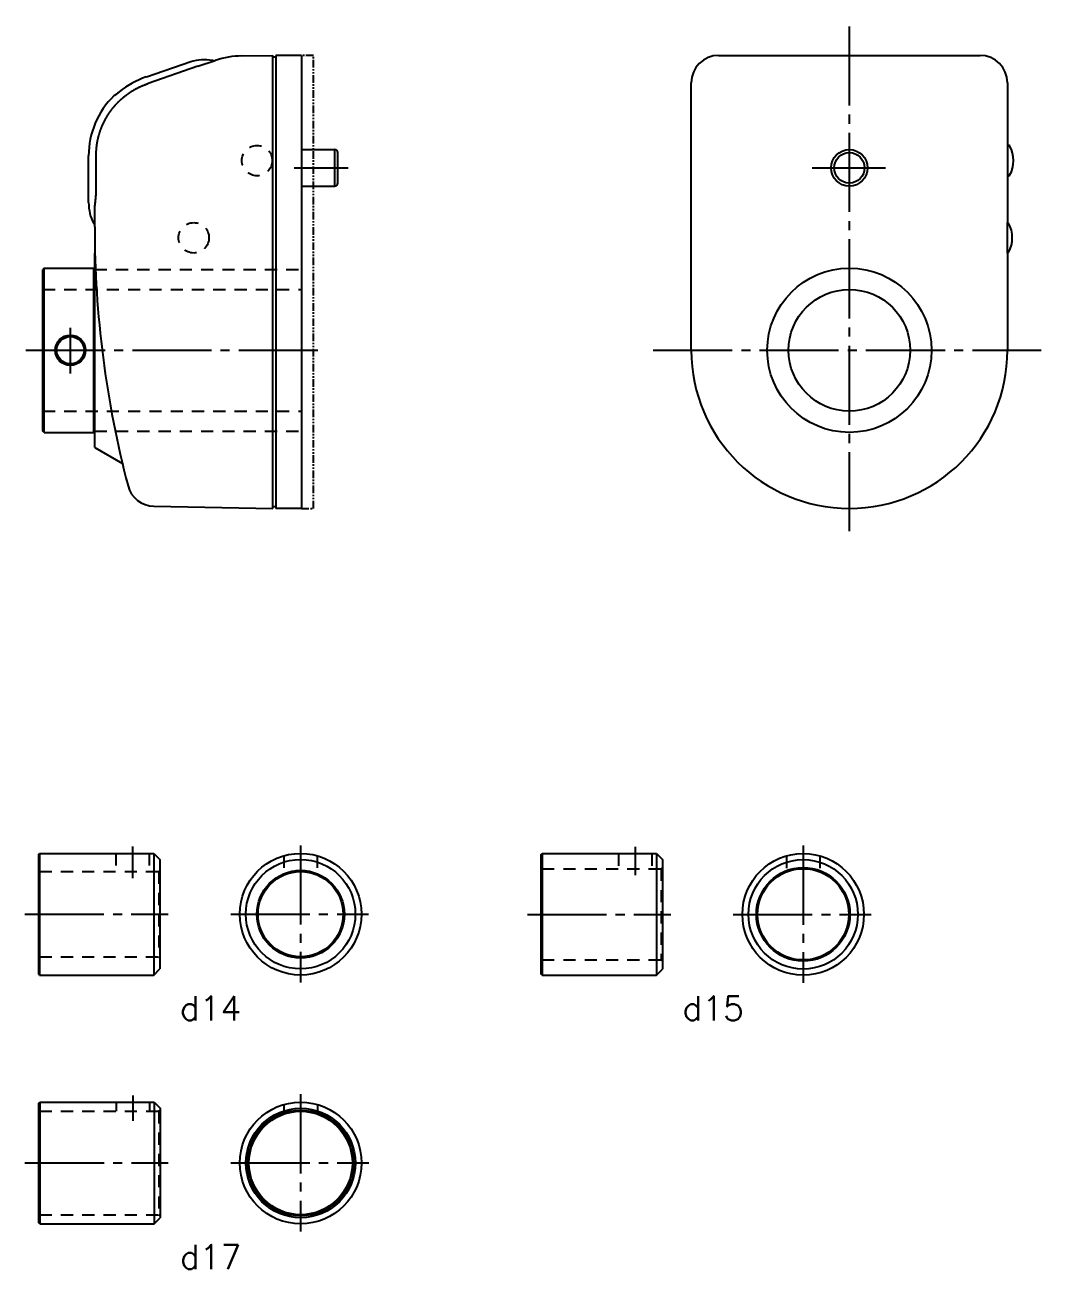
# Model space of a CAD drawing. Extents: x 79 to 369, y 158 to 363.
# Drawn here: x 202.3 to 369.4, y 158 to 362.6 of the extents above; entities that cross this region are included whole.
import ezdxf

# ---------------------------------------------------------------- set-up
doc = ezdxf.new("R2010")
doc.units = 0
doc.header["$MEASUREMENT"] = 0
for name, pattern in [('CENTER', [17.5, 13, -1.5, 1.5, -1.5]), ('DASHED', [3.5, 2, -1.5]), ('PHANTOM', [2.5, 1.25, -0.25, 0.25, -0.25, 0.25, -0.25])]:
    doc.linetypes.add(name, pattern=pattern)
doc.layers.get('0').update_dxf_attribs({"linetype": 'CONTINUOUS'})
doc.layers.add('CENTER', color=1, linetype='CENTER')
doc.styles.get("Standard").update_dxf_attribs({"font": 'txt.shx', "bigfont": '@extfont2.shx'})

msp = doc.modelspace()

# ---------------------------------------------------------------- linework, layer by layer
at = {"color": 7, "linetype": 'Continuous'}
for p, q in [((229.56, 356.49), (222.26, 354.02)), ((230.74, 355.83), (233.6, 356.75)), ((237.97, 357.49), (243.06, 357.58)), ((243.06, 283.09), (243.06, 357.58)), ((243.56, 357.28), (243.06, 357.28)), ((243.56, 357.58), (243.56, 283.08)), ((247.76, 357.58), (243.56, 357.58)), ((247.76, 357.58), (247.76, 283.08)), ((316.39, 357.58), (359.39, 357.58)), ((230.74, 355.83), (222.58, 352.96)), ((311.89, 309.08), (311.89, 353.08)), ((363.89, 353.08), (363.89, 330.08)), ((247.76, 342.08), (253.26, 342.08)), ((364.08, 342.78), (363.89, 342.78)), ((212.76, 333.38), (212.76, 341.08)), ((214, 335.32), (214, 341.08)), ((253.76, 336.58), (253.76, 341.58)), ((364.08, 337.78), (363.89, 337.78)), ((247.76, 336.08), (253.26, 336.08)), ((213.76, 329.36), (213.76, 332.24)), ((213.76, 325.08), (213.82, 325.12)), ((213.76, 293.08), (213.76, 325.08)), ((363.89, 325.08), (363.89, 309.08)), ((205.46, 322.58), (205.26, 322.38)), ((205.26, 295.78), (205.26, 322.38)), ((205.46, 295.58), (205.46, 322.58)), ((205.46, 322.58), (213.56, 322.58)), ((213.56, 322.58), (213.56, 295.58)), ((213.76, 322.38), (213.56, 322.58)), ((205.46, 295.58), (205.26, 295.78)), ((205.46, 295.58), (213.56, 295.58)), ((213.76, 295.78), (213.56, 295.58)), ((213.76, 293.08), (218.33, 290.45)), ((223.51, 283.43), (243.06, 283.09)), ((243.06, 283.38), (243.56, 283.38)), ((247.76, 283.08), (243.56, 283.08)), ((204.5, 226.15), (204.7, 226.35)), ((204.5, 226.15), (204.5, 223.55)), ((204.7, 226.35), (223.5, 226.35)), ((204.7, 226.35), (204.7, 206.35)), ((223.5, 226.35), (224.5, 225.35)), ((223.5, 226.35), (223.5, 206.35)), ((224.5, 225.35), (224.5, 223.55)), ((287.16, 226.13), (287.36, 226.33)), ((287.16, 226.13), (287.16, 224.03)), ((287.36, 226.33), (306.16, 226.33)), ((287.36, 226.33), (287.36, 206.33)), ((306.16, 226.33), (307.16, 225.33)), ((306.16, 226.33), (306.16, 206.33)), ((307.16, 225.33), (307.16, 224.03)), ((204.5, 223.55), (204.5, 209.15)), ((224.5, 223.55), (224.5, 209.15)), ((287.16, 224.03), (287.16, 208.63)), ((307.16, 224.03), (307.16, 208.63)), ((204.5, 209.15), (204.5, 206.55)), ((224.5, 209.15), (224.5, 207.35)), ((223.5, 206.35), (224.5, 207.35)), ((287.16, 208.63), (287.16, 206.53)), ((306.16, 206.33), (307.16, 207.33)), ((307.16, 208.63), (307.16, 207.33)), ((204.7, 206.35), (204.5, 206.55)), ((204.7, 206.35), (223.5, 206.35)), ((287.36, 206.33), (287.16, 206.53)), ((287.36, 206.33), (306.16, 206.33)), ((204.52, 185.24), (204.72, 185.44)), ((204.52, 185.24), (204.52, 184.14)), ((204.72, 185.44), (223.52, 185.44)), ((204.72, 185.44), (204.72, 165.44)), ((223.52, 185.44), (224.52, 184.44)), ((223.52, 185.44), (223.52, 165.44)), ((224.52, 184.44), (224.52, 184.14)), ((204.52, 184.14), (204.52, 166.74)), ((224.52, 184.14), (224.52, 166.74)), ((204.52, 166.74), (204.52, 165.64)), ((223.52, 165.44), (224.52, 166.44)), ((224.52, 166.74), (224.52, 166.44)), ((204.72, 165.44), (204.52, 165.64)), ((204.72, 165.44), (223.52, 165.44))]:
    msp.add_line(p, q, dxfattribs=at)
at = {"color": 3, "linetype": 'PHANTOM'}
for p, q in [((249.76, 357.58), (247.76, 357.58)), ((249.76, 283.08), (249.76, 357.58)), ((247.76, 283.08), (249.76, 283.08))]:
    msp.add_line(p, q, dxfattribs=at)
at = {"linetype": 'Continuous'}
for p, q in [((216.94, 350.93), (216.94, 350.93)), ((253.26, 336.08), (253.26, 342.08)), ((363.88, 325.08), (363.88, 330.08)), ((363.47, 309.08), (363.88, 309.08))]:
    msp.add_line(p, q, dxfattribs=at)
at = {"color": 3, "linetype": 'DASHED'}
for p, q in [((213.76, 322.38), (247.76, 322.38)), ((205.26, 319.08), (247.76, 319.08)), ((205.26, 299.08), (247.76, 299.08)), ((213.76, 295.78), (247.76, 295.78)), ((217.25, 226.35), (217.25, 223.35)), ((222.75, 226.35), (222.75, 223.35)), ((244.88, 225.97), (244.88, 222.79)), ((250.38, 225.97), (250.38, 222.79)), ((299.91, 226.33), (299.91, 223.83)), ((305.41, 226.33), (305.41, 223.83)), ((327.54, 225.94), (327.54, 223.31)), ((333.04, 225.94), (333.04, 223.31)), ((204.7, 223.35), (204.5, 223.55)), ((204.7, 223.35), (224.3, 223.35)), ((224.3, 223.35), (224.5, 223.55)), ((224.3, 223.35), (224.3, 209.35)), ((287.36, 223.83), (287.16, 224.03)), ((287.36, 223.83), (306.96, 223.83)), ((306.96, 223.83), (307.16, 224.03)), ((306.96, 223.83), (306.96, 208.83)), ((204.5, 209.15), (204.7, 209.35)), ((204.7, 209.35), (224.3, 209.35)), ((224.5, 209.15), (224.3, 209.35)), ((287.16, 208.63), (287.36, 208.83)), ((287.36, 208.83), (306.96, 208.83)), ((307.16, 208.63), (306.96, 208.83)), ((217.27, 185.44), (217.27, 183.94)), ((222.77, 185.44), (222.77, 183.94)), ((244.89, 185.05), (244.89, 183.48)), ((250.39, 185.05), (250.39, 183.48)), ((204.72, 183.94), (204.52, 184.14)), ((204.72, 183.94), (224.32, 183.94)), ((224.32, 183.94), (224.52, 184.14)), ((224.32, 183.94), (224.32, 166.94)), ((204.52, 166.74), (204.72, 166.94)), ((204.72, 166.94), (224.32, 166.94)), ((224.52, 166.74), (224.32, 166.94))]:
    msp.add_line(p, q, dxfattribs=at)
at = {"color": 7}
for points in [[(214, 341.08, 0), (214, 341.12, 0), (214, 341.15, 0), (214, 341.19, 0), (214.01, 341.22, 0), (214.01, 341.26, 0), (214.01, 341.29, 0), (214.01, 341.33, 0), (214.01, 341.36, 0), (214.01, 341.4, 0), (214.01, 341.43, 0), (214.01, 341.47, 0), (214.02, 341.5, 0), (214.02, 341.54, 0), (214.02, 341.57, 0), (214.02, 341.61, 0), (214.02, 341.64, 0), (214.02, 341.68, 0), (214.03, 341.71, 0), (214.03, 341.75, 0), (214.03, 341.78, 0), (214.03, 341.82, 0), (214.03, 341.85, 0), (214.03, 341.89, 0), (214.04, 341.92, 0), (214.04, 341.96, 0), (214.04, 341.99, 0), (214.04, 342.03, 0), (214.04, 342.06, 0), (214.05, 342.1, 0), (214.05, 342.13, 0), (214.05, 342.17, 0), (214.06, 342.2, 0), (214.06, 342.24, 0), (214.06, 342.27, 0), (214.06, 342.31, 0), (214.07, 342.34, 0), (214.07, 342.38, 0), (214.07, 342.41, 0), (214.08, 342.45, 0), (214.08, 342.48, 0), (214.08, 342.52, 0), (214.09, 342.55, 0), (214.09, 342.59, 0), (214.1, 342.62, 0), (214.1, 342.66, 0), (214.1, 342.69, 0), (214.11, 342.73, 0), (214.11, 342.76, 0), (214.12, 342.8, 0), (214.12, 342.83, 0), (214.13, 342.86, 0), (214.13, 342.9, 0), (214.14, 342.93, 0), (214.14, 342.97, 0), (214.15, 343, 0), (214.15, 343.04, 0), (214.16, 343.07, 0), (214.16, 343.11, 0), (214.17, 343.14, 0), (214.18, 343.18, 0), (214.18, 343.21, 0), (214.19, 343.25, 0), (214.19, 343.28, 0), (214.2, 343.31, 0), (214.21, 343.35, 0), (214.21, 343.38, 0), (214.22, 343.42, 0), (214.23, 343.45, 0), (214.23, 343.49, 0), (214.24, 343.52, 0), (214.25, 343.55, 0), (214.25, 343.59, 0), (214.26, 343.62, 0), (214.27, 343.66, 0), (214.28, 343.69, 0), (214.28, 343.73, 0), (214.29, 343.76, 0), (214.3, 343.79, 0), (214.31, 343.83, 0), (214.31, 343.86, 0), (214.32, 343.9, 0), (214.33, 343.93, 0), (214.34, 343.96, 0), (214.35, 344, 0), (214.35, 344.03, 0), (214.36, 344.07, 0), (214.37, 344.1, 0), (214.38, 344.13, 0), (214.39, 344.17, 0), (214.4, 344.2, 0), (214.41, 344.24, 0), (214.41, 344.27, 0), (214.42, 344.3, 0), (214.43, 344.34, 0), (214.44, 344.37, 0), (214.45, 344.41, 0), (214.46, 344.44, 0), (214.47, 344.47, 0), (214.48, 344.51, 0), (214.49, 344.54, 0), (214.5, 344.57, 0), (214.51, 344.61, 0), (214.52, 344.64, 0), (214.53, 344.68, 0), (214.54, 344.71, 0), (214.55, 344.74, 0), (214.56, 344.77, 0), (214.57, 344.81, 0), (214.58, 344.84, 0), (214.59, 344.88, 0), (214.6, 344.91, 0), (214.61, 344.94, 0), (214.62, 344.98, 0), (214.63, 345.01, 0), (214.65, 345.04, 0), (214.66, 345.07, 0), (214.67, 345.11, 0), (214.68, 345.14, 0), (214.69, 345.18, 0), (214.7, 345.21, 0), (214.71, 345.24, 0), (214.72, 345.27, 0), (214.74, 345.31, 0), (214.75, 345.34, 0), (214.76, 345.37, 0), (214.77, 345.41, 0), (214.78, 345.44, 0), (214.8, 345.47, 0), (214.81, 345.5, 0), (214.82, 345.54, 0), (214.83, 345.57, 0), (214.85, 345.6, 0), (214.86, 345.63, 0), (214.87, 345.67, 0), (214.88, 345.7, 0), (214.9, 345.73, 0), (214.91, 345.76, 0), (214.92, 345.8, 0), (214.94, 345.83, 0), (214.95, 345.86, 0), (214.96, 345.89, 0), (214.98, 345.93, 0), (214.99, 345.96, 0), (215, 345.99, 0), (215.02, 346.02, 0), (215.03, 346.06, 0), (215.05, 346.09, 0), (215.06, 346.12, 0), (215.07, 346.15, 0), (215.09, 346.18, 0), (215.1, 346.22, 0), (215.12, 346.25, 0), (215.13, 346.28, 0), (215.15, 346.31, 0), (215.16, 346.34, 0), (215.18, 346.38, 0), (215.19, 346.41, 0), (215.21, 346.44, 0), (215.22, 346.47, 0), (215.24, 346.5, 0), (215.25, 346.53, 0), (215.27, 346.56, 0), (215.28, 346.6, 0), (215.3, 346.63, 0), (215.31, 346.66, 0), (215.33, 346.69, 0), (215.34, 346.72, 0), (215.36, 346.75, 0), (215.38, 346.78, 0), (215.39, 346.81, 0), (215.41, 346.85, 0), (215.42, 346.88, 0), (215.44, 346.91, 0), (215.46, 346.94, 0), (215.47, 346.97, 0), (215.49, 347, 0), (215.51, 347.03, 0), (215.52, 347.06, 0), (215.54, 347.09, 0), (215.56, 347.12, 0), (215.57, 347.15, 0), (215.59, 347.19, 0), (215.61, 347.22, 0), (215.62, 347.25, 0), (215.64, 347.28, 0), (215.66, 347.31, 0), (215.68, 347.34, 0), (215.69, 347.37, 0), (215.71, 347.4, 0), (215.73, 347.43, 0), (215.75, 347.46, 0), (215.77, 347.49, 0), (215.78, 347.52, 0), (215.8, 347.55, 0), (215.82, 347.58, 0), (215.84, 347.61, 0), (215.86, 347.64, 0), (215.88, 347.67, 0), (215.89, 347.7, 0), (215.91, 347.73, 0), (215.93, 347.76, 0), (215.95, 347.79, 0), (215.97, 347.82, 0), (215.99, 347.85, 0), (216.01, 347.88, 0), (216.03, 347.9, 0), (216.04, 347.93, 0), (216.06, 347.96, 0), (216.08, 347.99, 0), (216.1, 348.02, 0), (216.12, 348.05, 0), (216.14, 348.08, 0), (216.16, 348.11, 0), (216.18, 348.14, 0), (216.2, 348.17, 0), (216.22, 348.2, 0), (216.24, 348.23, 0), (216.26, 348.25, 0), (216.28, 348.28, 0), (216.3, 348.31, 0), (216.32, 348.34, 0), (216.34, 348.37, 0), (216.36, 348.4, 0), (216.38, 348.42, 0), (216.4, 348.45, 0), (216.42, 348.48, 0), (216.44, 348.51, 0), (216.46, 348.54, 0), (216.49, 348.56, 0), (216.51, 348.59, 0), (216.53, 348.62, 0), (216.55, 348.65, 0), (216.57, 348.68, 0), (216.59, 348.7, 0), (216.61, 348.73, 0), (216.63, 348.76, 0), (216.66, 348.79, 0), (216.68, 348.82, 0), (216.7, 348.84, 0), (216.72, 348.87, 0), (216.74, 348.9, 0), (216.76, 348.93, 0), (216.79, 348.95, 0), (216.81, 348.98, 0), (216.83, 349.01, 0), (216.85, 349.03, 0), (216.88, 349.06, 0), (216.9, 349.09, 0), (216.92, 349.12, 0), (216.94, 349.14, 0), (216.97, 349.17, 0), (216.99, 349.19, 0), (217.01, 349.22, 0), (217.03, 349.25, 0), (217.06, 349.27, 0), (217.08, 349.3, 0), (217.1, 349.33, 0), (217.12, 349.35, 0), (217.15, 349.38, 0), (217.17, 349.41, 0), (217.19, 349.43, 0), (217.22, 349.46, 0), (217.24, 349.48, 0), (217.26, 349.51, 0), (217.29, 349.54, 0), (217.31, 349.56, 0), (217.34, 349.59, 0), (217.36, 349.61, 0), (217.38, 349.64, 0), (217.41, 349.66, 0), (217.43, 349.69, 0), (217.46, 349.71, 0), (217.48, 349.74, 0), (217.5, 349.77, 0), (217.53, 349.79, 0), (217.55, 349.82, 0), (217.58, 349.84, 0), (217.6, 349.87, 0), (217.63, 349.89, 0), (217.65, 349.92, 0), (217.68, 349.94, 0), (217.7, 349.96, 0), (217.73, 349.99, 0), (217.75, 350.01, 0), (217.78, 350.04, 0), (217.8, 350.06, 0), (217.83, 350.09, 0), (217.85, 350.11, 0), (217.88, 350.14, 0), (217.9, 350.16, 0), (217.93, 350.19, 0), (217.95, 350.21, 0), (217.98, 350.23, 0), (218, 350.26, 0), (218.03, 350.28, 0), (218.06, 350.3, 0), (218.08, 350.33, 0), (218.11, 350.35, 0), (218.13, 350.38, 0), (218.16, 350.4, 0), (218.19, 350.42, 0), (218.21, 350.44, 0), (218.24, 350.47, 0), (218.26, 350.49, 0), (218.29, 350.51, 0), (218.32, 350.54, 0), (218.34, 350.56, 0), (218.37, 350.58, 0), (218.4, 350.61, 0), (218.42, 350.63, 0), (218.45, 350.65, 0), (218.48, 350.67, 0), (218.5, 350.7, 0), (218.53, 350.72, 0), (218.56, 350.74, 0), (218.59, 350.76, 0), (218.61, 350.79, 0), (218.64, 350.81, 0), (218.67, 350.83, 0), (218.69, 350.85, 0), (218.72, 350.87, 0), (218.75, 350.89, 0), (218.78, 350.92, 0), (218.8, 350.94, 0), (218.83, 350.96, 0), (218.86, 350.98, 0), (218.89, 351, 0), (218.91, 351.02, 0), (218.94, 351.04, 0), (218.97, 351.06, 0), (219, 351.09, 0), (219.03, 351.11, 0), (219.06, 351.13, 0), (219.08, 351.15, 0), (219.11, 351.17, 0), (219.14, 351.19, 0), (219.17, 351.21, 0), (219.2, 351.23, 0), (219.22, 351.25, 0), (219.25, 351.27, 0), (219.28, 351.29, 0), (219.31, 351.31, 0), (219.34, 351.33, 0), (219.37, 351.35, 0), (219.4, 351.37, 0), (219.43, 351.39, 0), (219.45, 351.41, 0), (219.48, 351.43, 0), (219.51, 351.45, 0), (219.54, 351.47, 0), (219.57, 351.49, 0), (219.6, 351.51, 0), (219.63, 351.53, 0), (219.66, 351.55, 0), (219.69, 351.57, 0), (219.72, 351.59, 0), (219.75, 351.61, 0), (219.78, 351.62, 0), (219.81, 351.64, 0), (219.83, 351.66, 0), (219.86, 351.68, 0), (219.89, 351.7, 0), (219.92, 351.72, 0), (219.95, 351.74, 0), (219.98, 351.75, 0), (220.01, 351.77, 0), (220.04, 351.79, 0), (220.07, 351.81, 0), (220.1, 351.83, 0), (220.13, 351.85, 0), (220.16, 351.86, 0), (220.19, 351.88, 0), (220.22, 351.9, 0), (220.25, 351.92, 0), (220.28, 351.94, 0), (220.31, 351.95, 0), (220.34, 351.97, 0), (220.38, 351.99, 0), (220.41, 352, 0), (220.44, 352.02, 0), (220.47, 352.04, 0), (220.5, 352.06, 0), (220.53, 352.07, 0), (220.56, 352.09, 0), (220.59, 352.11, 0), (220.62, 352.12, 0), (220.65, 352.14, 0), (220.68, 352.15, 0), (220.71, 352.17, 0), (220.74, 352.19, 0), (220.78, 352.2, 0), (220.81, 352.22, 0), (220.84, 352.24, 0), (220.87, 352.25, 0), (220.9, 352.27, 0), (220.93, 352.28, 0), (220.96, 352.3, 0), (221, 352.31, 0), (221.03, 352.33, 0), (221.06, 352.34, 0), (221.09, 352.36, 0), (221.12, 352.37, 0), (221.15, 352.39, 0), (221.18, 352.4, 0), (221.22, 352.42, 0), (221.25, 352.43, 0), (221.28, 352.45, 0), (221.31, 352.46, 0), (221.34, 352.48, 0), (221.38, 352.49, 0), (221.41, 352.5, 0), (221.44, 352.52, 0), (221.47, 352.53, 0), (221.5, 352.55, 0), (221.54, 352.56, 0), (221.57, 352.57, 0), (221.6, 352.58, 0), (221.63, 352.6, 0), (221.67, 352.61, 0), (221.7, 352.62, 0), (221.73, 352.64, 0), (221.76, 352.65, 0), (221.8, 352.66, 0), (221.83, 352.68, 0), (221.86, 352.69, 0), (221.89, 352.7, 0), (221.93, 352.71, 0), (221.96, 352.73, 0), (221.99, 352.74, 0), (222.02, 352.75, 0), (222.06, 352.76, 0), (222.09, 352.78, 0), (222.12, 352.79, 0), (222.16, 352.8, 0), (222.19, 352.81, 0), (222.22, 352.83, 0), (222.25, 352.84, 0), (222.29, 352.85, 0), (222.32, 352.86, 0), (222.35, 352.88, 0), (222.38, 352.89, 0), (222.42, 352.9, 0), (222.45, 352.91, 0), (222.48, 352.92, 0), (222.52, 352.94, 0), (222.55, 352.95, 0), (222.58, 352.96, 0)], [(217.07, 351.02, 0), (217.08, 351.02, 0), (217.08, 351.02, 0), (217.08, 351.03, 0), (217.08, 351.03, 0), (217.08, 351.03, 0), (217.09, 351.03, 0), (217.09, 351.03, 0), (217.09, 351.03, 0), (217.09, 351.03, 0), (217.09, 351.03, 0), (217.09, 351.04, 0), (217.09, 351.04, 0), (217.1, 351.04, 0), (217.1, 351.04, 0), (217.1, 351.04, 0), (217.1, 351.04, 0), (217.1, 351.04, 0), (217.1, 351.04, 0), (217.1, 351.04, 0), (217.11, 351.05, 0), (217.11, 351.05, 0), (217.11, 351.05, 0), (217.11, 351.05, 0), (217.11, 351.05, 0), (217.12, 351.05, 0), (217.12, 351.05, 0), (217.12, 351.05, 0), (217.12, 351.05, 0), (217.12, 351.06, 0), (217.12, 351.06, 0), (217.12, 351.06, 0), (217.13, 351.06, 0), (217.13, 351.06, 0), (217.13, 351.06, 0), (217.13, 351.06, 0), (217.13, 351.06, 0), (217.13, 351.06, 0), (217.14, 351.06, 0), (217.14, 351.07, 0), (217.14, 351.07, 0), (217.14, 351.07, 0), (217.14, 351.07, 0), (217.14, 351.07, 0), (217.15, 351.07, 0), (217.15, 351.07, 0), (217.15, 351.07, 0), (217.15, 351.07, 0), (217.15, 351.08, 0), (217.15, 351.08, 0), (217.16, 351.08, 0), (217.16, 351.08, 0), (217.16, 351.08, 0), (217.16, 351.08, 0), (217.16, 351.08, 0), (217.16, 351.08, 0), (217.16, 351.08, 0), (217.17, 351.09, 0), (217.17, 351.09, 0), (217.17, 351.09, 0), (217.17, 351.09, 0), (217.17, 351.09, 0), (217.17, 351.09, 0), (217.18, 351.09, 0), (217.18, 351.09, 0), (217.18, 351.1, 0), (217.18, 351.1, 0), (217.18, 351.1, 0), (217.18, 351.1, 0), (217.19, 351.1, 0), (217.19, 351.1, 0), (217.19, 351.1, 0), (217.19, 351.1, 0), (217.19, 351.1, 0), (217.19, 351.11, 0), (217.19, 351.11, 0), (217.2, 351.11, 0), (217.2, 351.11, 0), (217.2, 351.11, 0), (217.2, 351.11, 0), (217.2, 351.11, 0), (217.2, 351.11, 0), (217.21, 351.11, 0), (217.21, 351.12, 0), (217.21, 351.12, 0), (217.21, 351.12, 0), (217.21, 351.12, 0), (217.21, 351.12, 0), (217.22, 351.12, 0), (217.22, 351.12, 0), (217.22, 351.12, 0), (217.22, 351.12, 0), (217.22, 351.13, 0), (217.22, 351.13, 0), (217.22, 351.13, 0), (217.23, 351.13, 0), (217.23, 351.13, 0), (217.23, 351.13, 0), (217.23, 351.13, 0), (217.23, 351.13, 0), (217.23, 351.13, 0), (217.24, 351.14, 0), (217.24, 351.14, 0), (217.24, 351.14, 0), (217.24, 351.14, 0), (217.24, 351.14, 0), (217.24, 351.14, 0), (217.24, 351.14, 0), (217.25, 351.14, 0), (217.25, 351.14, 0), (217.25, 351.15, 0), (217.25, 351.15, 0), (217.25, 351.15, 0), (217.25, 351.15, 0), (217.25, 351.15, 0), (217.26, 351.15, 0), (217.26, 351.15, 0), (217.26, 351.15, 0), (217.26, 351.15, 0), (217.26, 351.16, 0), (217.26, 351.16, 0), (217.27, 351.16, 0), (217.27, 351.16, 0), (217.27, 351.16, 0), (217.27, 351.16, 0), (217.27, 351.16, 0), (217.27, 351.16, 0), (217.28, 351.17, 0), (217.28, 351.17, 0), (217.28, 351.17, 0), (217.28, 351.17, 0), (217.28, 351.17, 0), (217.28, 351.17, 0), (217.28, 351.17, 0), (217.29, 351.17, 0), (217.29, 351.18, 0), (217.29, 351.18, 0), (217.29, 351.18, 0), (217.29, 351.18, 0), (217.29, 351.18, 0), (217.3, 351.18, 0), (217.3, 351.18, 0), (217.3, 351.18, 0), (217.3, 351.18, 0), (217.3, 351.19, 0), (217.3, 351.19, 0), (217.31, 351.19, 0), (217.31, 351.19, 0), (217.31, 351.19, 0), (217.31, 351.19, 0), (217.31, 351.19, 0), (217.31, 351.19, 0), (217.31, 351.19, 0), (217.32, 351.2, 0), (217.32, 351.2, 0), (217.32, 351.2, 0), (217.32, 351.2, 0), (217.32, 351.2, 0), (217.32, 351.2, 0), (217.32, 351.2, 0), (217.33, 351.2, 0), (217.33, 351.2, 0), (217.33, 351.21, 0), (217.33, 351.21, 0), (217.33, 351.21, 0), (217.34, 351.21, 0), (217.34, 351.21, 0), (217.34, 351.21, 0), (217.34, 351.21, 0), (217.34, 351.21, 0), (217.34, 351.21, 0), (217.34, 351.22, 0), (217.35, 351.22, 0), (217.35, 351.22, 0), (217.35, 351.22, 0), (217.35, 351.22, 0), (217.35, 351.22, 0), (217.35, 351.22, 0), (217.35, 351.23, 0), (217.36, 351.23, 0), (217.36, 351.23, 0), (217.36, 351.23, 0), (217.36, 351.23, 0), (217.36, 351.23, 0), (217.36, 351.23, 0), (217.37, 351.23, 0), (217.37, 351.23, 0), (217.37, 351.24, 0), (217.37, 351.24, 0), (217.37, 351.24, 0), (217.37, 351.24, 0), (217.38, 351.24, 0), (217.38, 351.24, 0), (217.38, 351.24, 0), (217.38, 351.24, 0), (217.38, 351.24, 0), (217.38, 351.25, 0), (217.38, 351.25, 0), (217.39, 351.25, 0), (217.39, 351.25, 0), (217.39, 351.25, 0), (217.39, 351.25, 0), (217.39, 351.25, 0), (217.39, 351.25, 0), (217.4, 351.25, 0), (217.4, 351.26, 0), (217.4, 351.26, 0), (217.4, 351.26, 0), (217.4, 351.26, 0), (217.4, 351.26, 0), (217.4, 351.26, 0), (217.41, 351.26, 0), (217.41, 351.26, 0), (217.41, 351.26, 0), (217.41, 351.27, 0), (217.41, 351.27, 0), (217.41, 351.27, 0), (217.41, 351.27, 0), (217.42, 351.27, 0), (217.42, 351.27, 0), (217.42, 351.27, 0), (217.42, 351.27, 0), (217.42, 351.28, 0), (217.42, 351.28, 0), (217.43, 351.28, 0), (217.43, 351.28, 0), (217.43, 351.28, 0), (217.43, 351.28, 0), (217.43, 351.28, 0), (217.43, 351.28, 0), (217.44, 351.29, 0), (217.44, 351.29, 0), (217.44, 351.29, 0), (217.44, 351.29, 0), (217.44, 351.29, 0), (217.44, 351.29, 0), (217.44, 351.29, 0), (217.45, 351.29, 0), (217.45, 351.3, 0), (217.45, 351.3, 0), (217.45, 351.3, 0), (217.45, 351.3, 0), (217.45, 351.3, 0), (217.46, 351.3, 0), (217.46, 351.3, 0), (217.46, 351.3, 0), (217.46, 351.3, 0), (217.46, 351.31, 0), (217.46, 351.31, 0), (217.46, 351.31, 0), (217.47, 351.31, 0), (217.47, 351.31, 0), (217.47, 351.31, 0), (217.47, 351.31, 0), (217.47, 351.31, 0), (217.47, 351.31, 0), (217.47, 351.32, 0), (217.48, 351.32, 0), (217.48, 351.32, 0), (217.48, 351.32, 0), (217.48, 351.32, 0), (217.48, 351.32, 0), (217.48, 351.32, 0), (217.49, 351.32, 0), (217.49, 351.33, 0), (217.49, 351.33, 0), (217.49, 351.33, 0), (217.49, 351.33, 0), (217.49, 351.33, 0), (217.5, 351.33, 0), (217.5, 351.33, 0), (217.5, 351.33, 0), (217.5, 351.33, 0), (217.5, 351.34, 0), (217.5, 351.34, 0), (217.5, 351.34, 0), (217.51, 351.34, 0), (217.51, 351.34, 0), (217.51, 351.34, 0), (217.51, 351.34, 0), (217.51, 351.35, 0), (217.51, 351.35, 0), (217.51, 351.35, 0), (217.52, 351.35, 0), (217.52, 351.35, 0), (217.52, 351.35, 0), (217.52, 351.35, 0), (217.52, 351.35, 0), (217.52, 351.35, 0), (217.53, 351.36, 0), (217.53, 351.36, 0), (217.53, 351.36, 0), (217.53, 351.36, 0), (217.53, 351.36, 0), (217.53, 351.36, 0), (217.53, 351.36, 0), (217.54, 351.36, 0), (217.54, 351.37, 0), (217.54, 351.37, 0), (217.54, 351.37, 0), (217.54, 351.37, 0), (217.54, 351.37, 0), (217.55, 351.37, 0), (217.55, 351.37, 0), (217.55, 351.37, 0), (217.55, 351.37, 0), (217.55, 351.38, 0), (217.55, 351.38, 0), (217.56, 351.38, 0), (217.56, 351.38, 0), (217.56, 351.38, 0), (217.56, 351.38, 0), (217.56, 351.38, 0), (217.56, 351.38, 0), (217.56, 351.38, 0), (217.56, 351.39, 0), (217.57, 351.39, 0), (217.57, 351.39, 0), (217.57, 351.39, 0), (217.57, 351.39, 0), (217.57, 351.39, 0), (217.57, 351.39, 0), (217.58, 351.39, 0), (217.58, 351.4, 0), (217.58, 351.4, 0), (217.58, 351.4, 0), (217.58, 351.4, 0), (217.58, 351.4, 0), (217.59, 351.4, 0), (217.59, 351.4, 0), (217.59, 351.4, 0), (217.59, 351.41, 0), (217.59, 351.41, 0), (217.59, 351.41, 0), (217.59, 351.41, 0), (217.6, 351.41, 0), (217.6, 351.41, 0), (217.6, 351.41, 0), (217.6, 351.41, 0), (217.6, 351.42, 0), (217.6, 351.42, 0), (217.6, 351.42, 0), (217.61, 351.42, 0), (217.61, 351.42, 0), (217.61, 351.42, 0), (217.61, 351.42, 0), (217.61, 351.42, 0), (217.61, 351.43, 0), (217.62, 351.43, 0), (217.62, 351.43, 0), (217.62, 351.43, 0), (217.62, 351.43, 0), (217.62, 351.43, 0), (217.62, 351.43, 0), (217.62, 351.43, 0), (217.63, 351.43, 0), (217.63, 351.44, 0), (217.63, 351.44, 0), (217.63, 351.44, 0), (217.63, 351.44, 0), (217.63, 351.44, 0), (217.63, 351.44, 0), (217.64, 351.44, 0), (217.64, 351.44, 0), (217.64, 351.44, 0), (217.64, 351.45, 0), (217.64, 351.45, 0), (217.64, 351.45, 0), (217.65, 351.45, 0), (217.65, 351.45, 0), (217.65, 351.45, 0), (217.65, 351.45, 0), (217.65, 351.45, 0), (217.65, 351.46, 0), (217.66, 351.46, 0), (217.66, 351.46, 0), (217.66, 351.46, 0), (217.66, 351.46, 0), (217.66, 351.46, 0), (217.66, 351.46, 0), (217.66, 351.46, 0), (217.67, 351.47, 0), (217.67, 351.47, 0), (217.67, 351.47, 0), (217.67, 351.47, 0), (217.67, 351.47, 0), (217.67, 351.47, 0), (217.68, 351.47, 0), (217.68, 351.47, 0), (217.68, 351.48, 0), (217.68, 351.48, 0), (217.68, 351.48, 0), (217.68, 351.48, 0), (217.68, 351.48, 0), (217.69, 351.48, 0), (217.69, 351.48, 0), (217.69, 351.48, 0), (217.69, 351.49, 0), (217.69, 351.49, 0), (217.69, 351.49, 0), (217.69, 351.49, 0), (217.7, 351.49, 0), (217.7, 351.49, 0), (217.7, 351.49, 0), (217.7, 351.49, 0), (217.7, 351.5, 0), (217.7, 351.5, 0), (217.71, 351.5, 0), (217.71, 351.5, 0), (217.71, 351.5, 0), (217.71, 351.5, 0), (217.71, 351.5, 0), (217.71, 351.5, 0), (217.71, 351.5, 0), (217.72, 351.51, 0), (217.72, 351.51, 0), (217.72, 351.51, 0), (217.72, 351.51, 0), (217.72, 351.51, 0), (217.72, 351.51, 0), (217.72, 351.51, 0), (217.73, 351.51, 0), (217.73, 351.52, 0), (217.73, 351.52, 0), (217.73, 351.52, 0), (217.73, 351.52, 0), (217.73, 351.52, 0), (217.74, 351.52, 0), (217.74, 351.52, 0), (217.74, 351.52, 0), (217.74, 351.53, 0), (217.74, 351.53, 0), (217.74, 351.53, 0), (217.74, 351.53, 0), (217.75, 351.53, 0), (217.75, 351.53, 0), (217.75, 351.53, 0), (217.75, 351.53, 0), (217.75, 351.54, 0), (217.75, 351.54, 0), (217.75, 351.54, 0), (217.76, 351.54, 0), (217.76, 351.54, 0), (217.76, 351.54, 0), (217.76, 351.54, 0), (217.76, 351.54, 0), (217.76, 351.55, 0), (217.76, 351.55, 0), (217.77, 351.55, 0), (217.77, 351.55, 0), (217.77, 351.55, 0), (217.77, 351.55, 0), (217.77, 351.55, 0), (217.77, 351.55, 0), (217.78, 351.56, 0), (217.78, 351.56, 0), (217.78, 351.56, 0), (217.78, 351.56, 0), (217.78, 351.56, 0), (217.78, 351.56, 0), (217.78, 351.56, 0), (217.79, 351.56, 0), (217.79, 351.56, 0), (217.79, 351.57, 0), (217.79, 351.57, 0), (217.79, 351.57, 0), (217.79, 351.57, 0), (217.79, 351.57, 0), (217.8, 351.57, 0), (217.8, 351.57, 0), (217.8, 351.57, 0), (217.8, 351.58, 0), (217.8, 351.58, 0), (217.8, 351.58, 0), (217.81, 351.58, 0), (217.81, 351.58, 0), (217.81, 351.58, 0), (217.81, 351.58, 0), (217.81, 351.58, 0), (217.81, 351.59, 0)], [(213.76, 332.24, 0), (213.76, 332.25, 0), (213.76, 332.26, 0), (213.76, 332.26, 0), (213.76, 332.27, 0), (213.76, 332.28, 0), (213.76, 332.28, 0), (213.76, 332.29, 0), (213.76, 332.3, 0), (213.76, 332.3, 0), (213.77, 332.31, 0), (213.77, 332.31, 0), (213.77, 332.32, 0), (213.77, 332.33, 0), (213.77, 332.33, 0), (213.77, 332.34, 0), (213.77, 332.35, 0), (213.77, 332.35, 0), (213.77, 332.36, 0), (213.77, 332.37, 0), (213.77, 332.37, 0), (213.77, 332.38, 0), (213.77, 332.39, 0), (213.77, 332.39, 0), (213.77, 332.4, 0), (213.77, 332.4, 0), (213.77, 332.41, 0), (213.77, 332.42, 0), (213.77, 332.42, 0), (213.77, 332.43, 0), (213.77, 332.44, 0), (213.77, 332.44, 0), (213.77, 332.45, 0), (213.77, 332.46, 0), (213.77, 332.46, 0), (213.77, 332.47, 0), (213.77, 332.48, 0), (213.77, 332.48, 0), (213.77, 332.49, 0), (213.77, 332.5, 0), (213.77, 332.5, 0), (213.77, 332.51, 0), (213.77, 332.51, 0), (213.78, 332.52, 0), (213.78, 332.53, 0), (213.78, 332.53, 0), (213.78, 332.54, 0), (213.78, 332.55, 0), (213.78, 332.55, 0), (213.78, 332.56, 0), (213.78, 332.57, 0), (213.78, 332.57, 0), (213.78, 332.58, 0), (213.78, 332.58, 0), (213.78, 332.59, 0), (213.78, 332.6, 0), (213.78, 332.61, 0), (213.78, 332.61, 0), (213.78, 332.62, 0), (213.78, 332.62, 0), (213.78, 332.63, 0), (213.78, 332.64, 0), (213.78, 332.64, 0), (213.78, 332.65, 0), (213.78, 332.66, 0), (213.78, 332.66, 0), (213.79, 332.67, 0), (213.79, 332.68, 0), (213.79, 332.68, 0), (213.79, 332.69, 0), (213.79, 332.69, 0), (213.79, 332.7, 0), (213.79, 332.71, 0), (213.79, 332.71, 0), (213.79, 332.72, 0), (213.79, 332.73, 0), (213.79, 332.73, 0), (213.79, 332.74, 0), (213.79, 332.75, 0), (213.79, 332.75, 0), (213.79, 332.76, 0), (213.79, 332.76, 0), (213.79, 332.77, 0), (213.8, 332.78, 0), (213.8, 332.78, 0), (213.8, 332.79, 0), (213.8, 332.8, 0), (213.8, 332.8, 0), (213.8, 332.81, 0), (213.8, 332.82, 0), (213.8, 332.82, 0), (213.8, 332.83, 0), (213.8, 332.84, 0), (213.8, 332.84, 0), (213.8, 332.85, 0), (213.8, 332.86, 0), (213.8, 332.86, 0), (213.81, 332.87, 0), (213.81, 332.87, 0), (213.81, 332.88, 0), (213.81, 332.89, 0), (213.81, 332.89, 0), (213.81, 332.9, 0), (213.81, 332.91, 0), (213.81, 332.91, 0), (213.81, 332.92, 0), (213.81, 332.93, 0), (213.81, 332.93, 0), (213.81, 332.94, 0), (213.81, 332.94, 0), (213.81, 332.95, 0), (213.81, 332.96, 0), (213.81, 332.96, 0), (213.82, 332.97, 0), (213.82, 332.98, 0), (213.82, 332.98, 0), (213.82, 332.99, 0), (213.82, 333, 0), (213.82, 333, 0), (213.82, 333.01, 0), (213.82, 333.01, 0), (213.82, 333.02, 0), (213.82, 333.03, 0), (213.82, 333.03, 0), (213.82, 333.04, 0), (213.82, 333.05, 0), (213.83, 333.05, 0), (213.83, 333.06, 0), (213.83, 333.07, 0), (213.83, 333.07, 0), (213.83, 333.08, 0), (213.83, 333.08, 0), (213.83, 333.09, 0), (213.83, 333.1, 0), (213.83, 333.11, 0), (213.83, 333.11, 0), (213.83, 333.12, 0), (213.83, 333.12, 0), (213.83, 333.13, 0), (213.84, 333.14, 0), (213.84, 333.14, 0), (213.84, 333.15, 0), (213.84, 333.16, 0), (213.84, 333.16, 0), (213.84, 333.17, 0), (213.84, 333.18, 0), (213.84, 333.18, 0), (213.84, 333.19, 0), (213.84, 333.19, 0), (213.84, 333.2, 0), (213.84, 333.21, 0), (213.84, 333.21, 0), (213.84, 333.22, 0), (213.85, 333.23, 0), (213.85, 333.23, 0), (213.85, 333.24, 0), (213.85, 333.25, 0), (213.85, 333.25, 0), (213.85, 333.26, 0), (213.85, 333.26, 0), (213.85, 333.27, 0), (213.85, 333.28, 0), (213.85, 333.28, 0), (213.85, 333.29, 0), (213.85, 333.3, 0), (213.85, 333.3, 0), (213.86, 333.31, 0), (213.86, 333.32, 0), (213.86, 333.32, 0), (213.86, 333.33, 0), (213.86, 333.33, 0), (213.86, 333.34, 0), (213.86, 333.35, 0), (213.86, 333.35, 0), (213.86, 333.36, 0), (213.86, 333.37, 0), (213.86, 333.37, 0), (213.86, 333.38, 0), (213.87, 333.39, 0), (213.87, 333.39, 0), (213.87, 333.4, 0), (213.87, 333.4, 0), (213.87, 333.41, 0), (213.87, 333.42, 0), (213.87, 333.43, 0), (213.87, 333.43, 0), (213.87, 333.44, 0), (213.87, 333.44, 0), (213.87, 333.45, 0), (213.87, 333.46, 0), (213.87, 333.46, 0), (213.88, 333.47, 0), (213.88, 333.48, 0), (213.88, 333.48, 0), (213.88, 333.49, 0), (213.88, 333.5, 0), (213.88, 333.5, 0), (213.88, 333.51, 0), (213.88, 333.51, 0), (213.88, 333.52, 0), (213.88, 333.53, 0), (213.88, 333.53, 0), (213.88, 333.54, 0), (213.88, 333.55, 0), (213.88, 333.55, 0), (213.88, 333.56, 0), (213.89, 333.56, 0), (213.89, 333.57, 0), (213.89, 333.58, 0), (213.89, 333.58, 0), (213.89, 333.59, 0), (213.89, 333.6, 0), (213.89, 333.6, 0), (213.89, 333.61, 0), (213.89, 333.62, 0), (213.89, 333.62, 0), (213.89, 333.63, 0), (213.89, 333.64, 0), (213.9, 333.64, 0), (213.9, 333.65, 0), (213.9, 333.65, 0), (213.9, 333.66, 0), (213.9, 333.67, 0), (213.9, 333.67, 0), (213.9, 333.68, 0), (213.9, 333.69, 0), (213.9, 333.69, 0), (213.9, 333.7, 0), (213.9, 333.71, 0), (213.9, 333.71, 0), (213.9, 333.72, 0), (213.9, 333.73, 0), (213.91, 333.73, 0), (213.91, 333.74, 0), (213.91, 333.75, 0), (213.91, 333.75, 0), (213.91, 333.76, 0), (213.91, 333.76, 0), (213.91, 333.77, 0), (213.91, 333.78, 0), (213.91, 333.78, 0), (213.91, 333.79, 0), (213.91, 333.8, 0), (213.91, 333.8, 0), (213.91, 333.81, 0), (213.91, 333.81, 0), (213.91, 333.82, 0), (213.91, 333.83, 0), (213.92, 333.83, 0), (213.92, 333.84, 0), (213.92, 333.85, 0), (213.92, 333.85, 0), (213.92, 333.86, 0), (213.92, 333.87, 0), (213.92, 333.87, 0), (213.92, 333.88, 0), (213.92, 333.89, 0), (213.92, 333.89, 0), (213.92, 333.9, 0), (213.92, 333.9, 0), (213.92, 333.91, 0), (213.92, 333.92, 0), (213.93, 333.92, 0), (213.93, 333.93, 0), (213.93, 333.94, 0), (213.93, 333.94, 0), (213.93, 333.95, 0), (213.93, 333.96, 0), (213.93, 333.96, 0), (213.93, 333.97, 0), (213.93, 333.98, 0), (213.93, 333.98, 0), (213.93, 333.99, 0), (213.93, 334, 0), (213.93, 334, 0), (213.93, 334.01, 0), (213.93, 334.01, 0), (213.94, 334.02, 0), (213.94, 334.03, 0), (213.94, 334.03, 0), (213.94, 334.04, 0), (213.94, 334.05, 0), (213.94, 334.05, 0), (213.94, 334.06, 0), (213.94, 334.06, 0), (213.94, 334.07, 0), (213.94, 334.08, 0), (213.94, 334.08, 0), (213.94, 334.09, 0), (213.94, 334.1, 0), (213.94, 334.1, 0), (213.94, 334.11, 0), (213.94, 334.12, 0), (213.94, 334.12, 0), (213.94, 334.13, 0), (213.94, 334.14, 0), (213.95, 334.14, 0), (213.95, 334.15, 0), (213.95, 334.15, 0), (213.95, 334.16, 0), (213.95, 334.17, 0), (213.95, 334.17, 0), (213.95, 334.18, 0), (213.95, 334.19, 0), (213.95, 334.19, 0), (213.95, 334.2, 0), (213.95, 334.21, 0), (213.95, 334.21, 0), (213.95, 334.22, 0), (213.95, 334.23, 0), (213.95, 334.23, 0), (213.95, 334.24, 0), (213.96, 334.25, 0), (213.96, 334.25, 0), (213.96, 334.26, 0), (213.96, 334.26, 0), (213.96, 334.27, 0), (213.96, 334.28, 0), (213.96, 334.28, 0), (213.96, 334.29, 0), (213.96, 334.3, 0), (213.96, 334.3, 0), (213.96, 334.31, 0), (213.96, 334.31, 0), (213.96, 334.32, 0), (213.96, 334.33, 0), (213.96, 334.33, 0), (213.96, 334.34, 0), (213.96, 334.35, 0), (213.96, 334.35, 0), (213.96, 334.36, 0), (213.97, 334.37, 0), (213.97, 334.37, 0), (213.97, 334.38, 0), (213.97, 334.39, 0), (213.97, 334.39, 0), (213.97, 334.4, 0), (213.97, 334.4, 0), (213.97, 334.41, 0), (213.97, 334.42, 0), (213.97, 334.43, 0), (213.97, 334.43, 0), (213.97, 334.44, 0), (213.97, 334.44, 0), (213.97, 334.45, 0), (213.97, 334.46, 0), (213.97, 334.46, 0), (213.97, 334.47, 0), (213.97, 334.48, 0), (213.97, 334.48, 0), (213.97, 334.49, 0), (213.97, 334.5, 0), (213.97, 334.5, 0), (213.97, 334.51, 0), (213.97, 334.51, 0), (213.98, 334.52, 0), (213.98, 334.53, 0), (213.98, 334.53, 0), (213.98, 334.54, 0), (213.98, 334.55, 0), (213.98, 334.55, 0), (213.98, 334.56, 0), (213.98, 334.57, 0), (213.98, 334.57, 0), (213.98, 334.58, 0), (213.98, 334.58, 0), (213.98, 334.59, 0), (213.98, 334.6, 0), (213.98, 334.61, 0), (213.98, 334.61, 0), (213.98, 334.62, 0), (213.98, 334.62, 0), (213.98, 334.63, 0), (213.98, 334.64, 0), (213.98, 334.64, 0), (213.98, 334.65, 0), (213.98, 334.66, 0), (213.98, 334.66, 0), (213.98, 334.67, 0), (213.99, 334.68, 0), (213.99, 334.68, 0), (213.99, 334.69, 0), (213.99, 334.69, 0), (213.99, 334.7, 0), (213.99, 334.71, 0), (213.99, 334.71, 0), (213.99, 334.72, 0), (213.99, 334.73, 0), (213.99, 334.73, 0), (213.99, 334.74, 0), (213.99, 334.75, 0), (213.99, 334.75, 0), (213.99, 334.76, 0), (213.99, 334.77, 0), (213.99, 334.77, 0), (213.99, 334.78, 0), (213.99, 334.79, 0), (213.99, 334.79, 0), (213.99, 334.8, 0), (213.99, 334.8, 0), (213.99, 334.81, 0), (213.99, 334.82, 0), (213.99, 334.82, 0), (213.99, 334.83, 0), (213.99, 334.84, 0), (213.99, 334.84, 0), (213.99, 334.85, 0), (213.99, 334.86, 0), (213.99, 334.86, 0), (213.99, 334.87, 0), (213.99, 334.88, 0), (213.99, 334.88, 0), (213.99, 334.89, 0), (213.99, 334.89, 0), (214, 334.9, 0), (214, 334.91, 0), (214, 334.91, 0), (214, 334.92, 0), (214, 334.93, 0), (214, 334.93, 0), (214, 334.94, 0), (214, 334.95, 0), (214, 334.95, 0), (214, 334.96, 0), (214, 334.96, 0), (214, 334.97, 0), (214, 334.98, 0), (214, 334.99, 0), (214, 334.99, 0), (214, 335, 0), (214, 335, 0), (214, 335.01, 0), (214, 335.02, 0), (214, 335.02, 0), (214, 335.03, 0), (214, 335.04, 0), (214, 335.04, 0), (214, 335.05, 0), (214, 335.06, 0), (214, 335.06, 0), (214, 335.07, 0), (214, 335.07, 0), (214, 335.08, 0), (214, 335.09, 0), (214, 335.09, 0), (214, 335.1, 0), (214, 335.11, 0), (214, 335.11, 0), (214, 335.12, 0), (214, 335.13, 0), (214, 335.13, 0), (214, 335.14, 0), (214, 335.15, 0), (214, 335.15, 0), (214, 335.16, 0), (214, 335.17, 0), (214, 335.17, 0), (214, 335.18, 0), (214, 335.18, 0), (214, 335.19, 0), (214, 335.2, 0), (214, 335.2, 0), (214, 335.21, 0), (214, 335.22, 0), (214, 335.22, 0), (214, 335.23, 0), (214, 335.24, 0), (214, 335.24, 0), (214, 335.25, 0), (214, 335.25, 0), (214, 335.26, 0), (214, 335.27, 0), (214, 335.27, 0), (214, 335.28, 0), (214, 335.29, 0), (214, 335.29, 0), (214, 335.3, 0), (214, 335.31, 0), (214, 335.31, 0), (214, 335.32, 0)]]:
    msp.add_polyline3d(points, dxfattribs=at)
at = {"color": 3, "linetype": 'DASHED'}
for centre in [(240.46, 340.28), (230.06, 327.58)]:
    msp.add_circle(centre, 2.5, dxfattribs=at)
at = {"color": 7, "linetype": 'Continuous'}
for centre, radius in [((337.89, 339.08), 3), ((337.89, 339.08), 2.5), ((337.89, 309.08), 13.5), ((337.89, 309.08), 10), ((209.76, 309.08), 2.25), ((247.63, 216.35), 10), ((247.63, 216.35), 9), ((330.29, 216.33), 10), ((330.29, 216.33), 9), ((247.63, 216.35), 7.2), ((247.63, 216.35), 7), ((330.29, 216.33), 7.7), ((330.29, 216.33), 7.5), ((247.64, 175.44), 10), ((247.64, 175.44), 9), ((247.64, 175.44), 8.7), ((247.64, 175.44), 8.5)]:
    msp.add_circle(centre, radius, dxfattribs=at)
at = {"color": 3, "linetype": 'Continuous'}
msp.add_circle((209.76, 309.08), 2.5, dxfattribs=at)
at = {"color": 7, "linetype": 'Continuous'}
for centre, radius, start, end in [((231.87, 349.36), 7.5, 80.4131, 108), ((233.04, 356.26), 0.5, 54.7341, 80.4131), ((238.23, 342.49), 15, 91, 108), ((316.39, 353.08), 4.5, 90, 180), ((359.39, 353.08), 4.5, 0, 90), ((226.46, 341.08), 13.61, 108, 129.4837), ((226.46, 341.08), 13.7, 134.0652, 180), ((217.28, 350.57), 0.5, 114.751, 134.0652), ((253.26, 341.58), 0.5, 0, 90), ((364.08, 342.58), 0.2, 29.8966, 89.9999), ((360.08, 340.28), 4.81, 330.1024, 29.8976), ((364.08, 337.98), 0.2, 270.0001, 330.1034), ((253.26, 336.58), 0.5, 270, 0), ((220.26, 333.38), 7.5, 180, 207.5869), ((214.06, 330.14), 0.5, 207.5869, 233.2659), ((363.88, 329.88), 0.2, 29.8966, 89.9999), ((359.88, 327.58), 4.81, 330.1024, 29.8976), ((381.76, 329.36), 168, 180, 194.6784), ((363.88, 325.28), 0.2, 270.0001, 330.1034), ((337.89, 309.08), 26, 180, 0), ((223.6, 287.93), 4.5, 194.6788, 268.8084)]:
    msp.add_arc(centre, radius, start, end, dxfattribs=at)
at = {"layer": 'CENTER', "color": 1, "linetype": 'CENTER'}
for p, q in [((337.89, 279.33), (337.89, 362.59)), ((246.59, 339.08), (255.46, 339.08)), ((331.77, 339.08), (343.81, 339.08)), ((209.76, 305.28), (209.76, 312.75)), ((202.46, 309.08), (250.91, 309.08)), ((305.62, 309.08), (369.43, 309.08)), ((220, 227.47), (220, 222.29)), ((247.63, 227.65), (247.63, 205.1)), ((302.66, 227.45), (302.66, 222.76)), ((330.29, 227.63), (330.29, 205.07)), ((202.28, 216.35), (225.85, 216.35)), ((236.13, 216.35), (258.82, 216.35)), ((284.94, 216.33), (308.51, 216.33)), ((318.79, 216.33), (341.49, 216.33)), ((220.02, 186.56), (220.02, 182.38)), ((247.64, 186.74), (247.64, 164.18)), ((202.3, 175.44), (225.86, 175.44)), ((236.14, 175.44), (258.84, 175.44))]:
    msp.add_line(p, q, dxfattribs=at)

# ---------------------------------------------------------------- texts
at = {"color": 7, "linetype": 'Continuous'}
for s, p in [('d14', (227.77, 198.9)), ('d15', (310.43, 198.88)), ('d17', (227.78, 157.99))]:
    msp.add_text(s, height=4, dxfattribs=at).set_placement(p)

doc.saveas('drawing.dxf')
